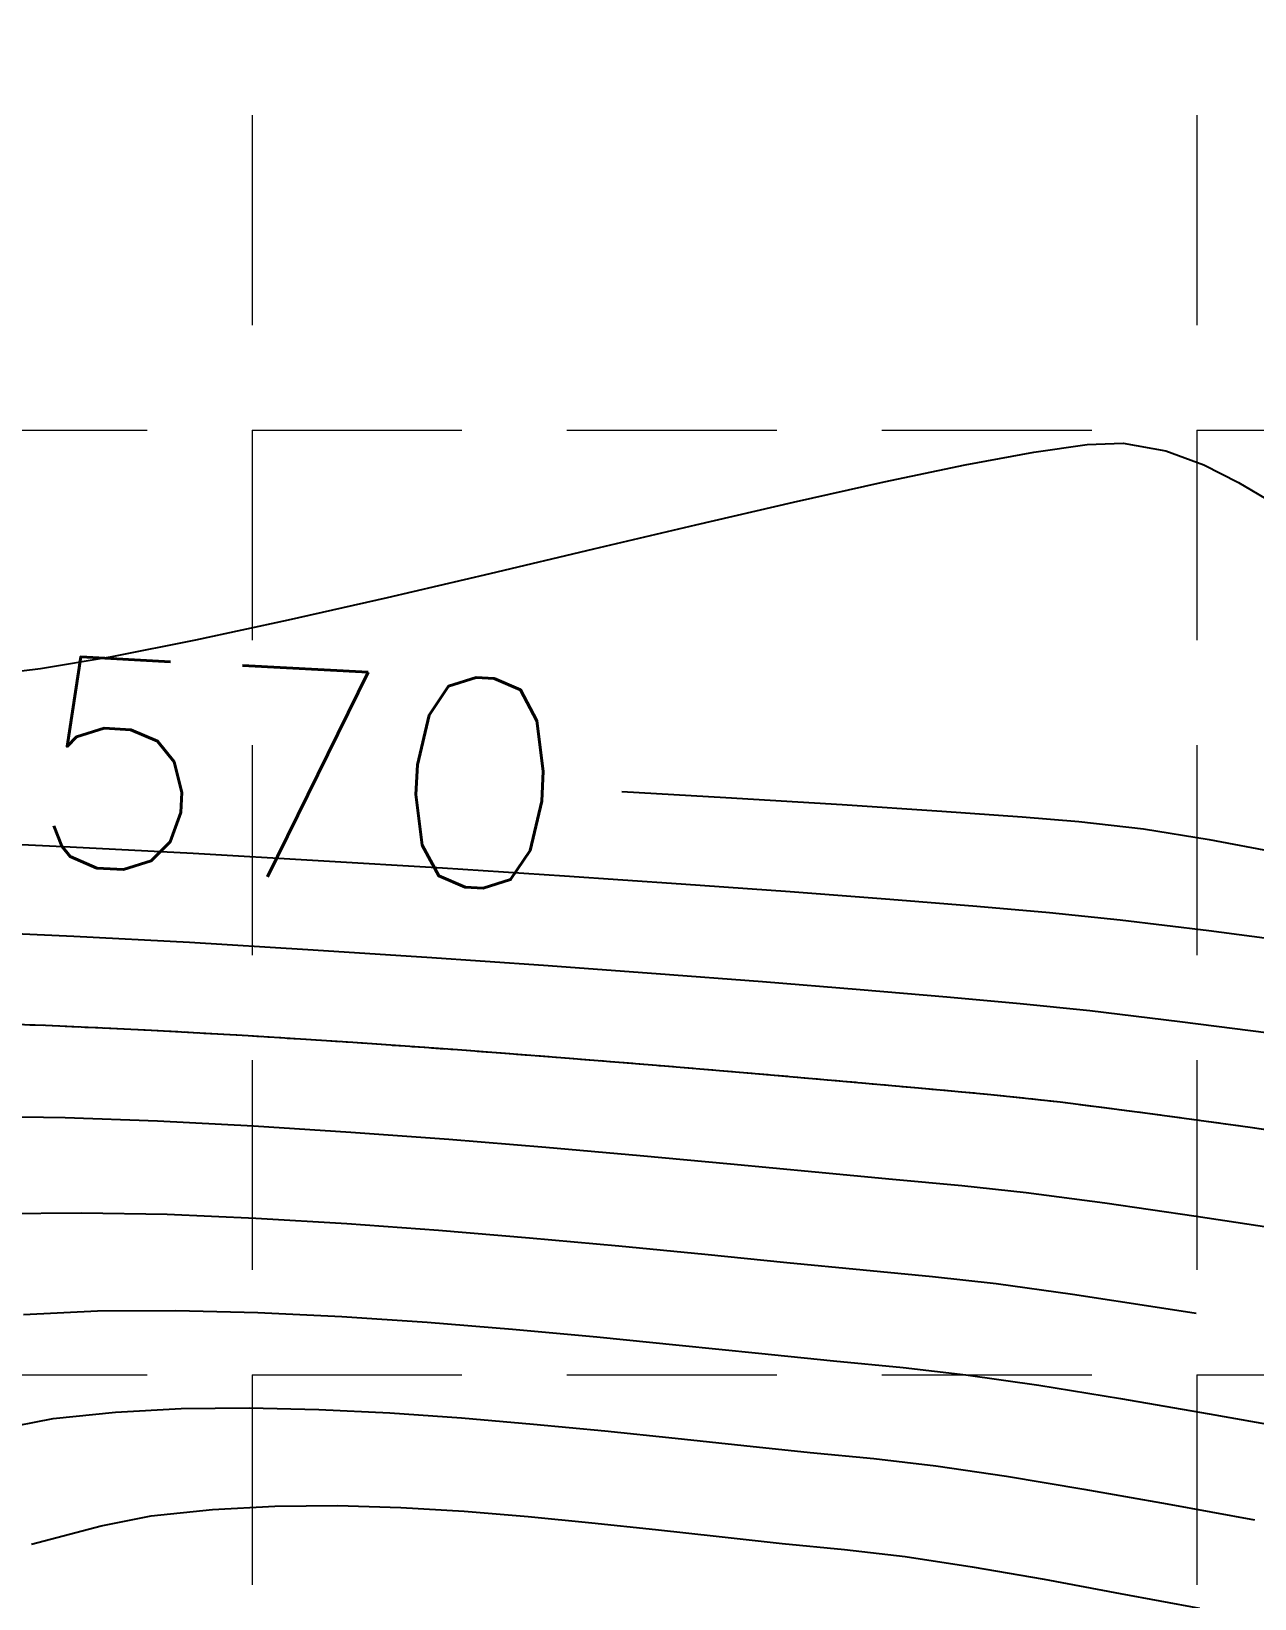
# Model space of a CAD drawing. Header units: inches. Extents: x 2547543 to 2548696, y 7125653 to 7126375.
# Drawn here: x 2548385.38 to 2548408.69, y 7125884.11 to 7125913.98 of the extents above; entities that cross this region are included whole.
import ezdxf

# ---------------------------------------------------------------- set-up
doc = ezdxf.new("R2010")
doc.units = ezdxf.units.IN
doc.header["$MEASUREMENT"] = 0
doc.linetypes.add('DASHED2', pattern=[0.375, 0.25, -0.125])
doc.linetypes.add('HIDDEN', pattern=[0.375, 0.25, -0.125])
for name, color, linetype in [('CONT-MJR', 6, 'Continuous'), ('CONT-MNR', 14, 'Continuous'), ('GRID', 254, 'HIDDEN'), ('V-100YR-LINE', 2, 'DASHED2')]:
    doc.layers.add(name, color=color, linetype=linetype)
doc.styles.add('L80', font='simplex', dxfattribs={"height": 3.2})

msp = doc.modelspace()

# ---------------------------------------------------------------- linework, layer by layer
at = {"layer": 'CONT-MJR', "color": 35}
for points, elevation in [([(2548396.628371548, 7125899.49506452), (2548398.61147582, 7125899.378830006)], 570), ([(2548407.822547776, 7125898.577970398), (2548409.094184017, 7125898.337297962)], 570), ([(2548384.789436511, 7125891.451975843), (2548386.333549989, 7125891.467678211)], 565), ([(2548386.333549989, 7125891.467678211), (2548387.964298226, 7125891.43674213)], 565), ([(2548391.388909556, 7125891.263868931), (2548393.134377939, 7125891.136388969)], 565), ([(2548393.134377939, 7125891.136388969), (2548394.86969166, 7125890.991184868)], 565), ([(2548403.761247432, 7125890.117398495), (2548405.215747307, 7125889.917668713)], 565), ([(2548405.215747307, 7125889.917668713), (2548406.872970284, 7125889.664765664)], 565), ([(2548406.872970284, 7125889.664765664), (2548407.569098481, 7125889.552299397)], 565)]:
    msp.add_lwpolyline(points, dxfattribs=dict(at, elevation=elevation))
at = {"layer": 'CONT-MJR', "color": 35, "extrusion": (-0.06119760659600517, -0.99812566991683, 0), "elevation": -7268498.986929527}
msp.add_lwpolyline([(2107534.084466066, 570.0000000000009), (2107536.301427462, 570.0000000000009)], dxfattribs=at)
at = {"layer": 'CONT-MJR', "color": 35, "extrusion": (-0.06477696717064971, -0.997899766772281, 0), "elevation": -7276010.869321586}
msp.add_lwpolyline([(2081454.446857838, 570.0000000000009), (2081456.354767925, 570.0000000000009)], dxfattribs=at)
at = {"layer": 'CONT-MJR', "color": 35, "extrusion": (-0.07026822189411838, -0.9975281334337589, 0), "elevation": -7287356.576160255}
msp.add_lwpolyline([(2041379.156154859, 570.0000000000009), (2041380.686941487, 570.0000000000009)], dxfattribs=at)
at = {"layer": 'CONT-MJR', "color": 35, "extrusion": (-0.08069283151612361, -0.9967390164641448, 0), "elevation": -7308299.527845515}
msp.add_lwpolyline([(1965084.982492317, 570.0000000000009), (1965086.068137758, 570.0000000000009)], dxfattribs=at)
at = {"layer": 'CONT-MJR', "color": 35, "extrusion": (-0.1169646796823523, -0.9931360751210303, 0), "elevation": -7375060.703464233}
msp.add_lwpolyline([(1697434.789355312, 570), (1697436.028872025, 570)], dxfattribs=at)
at = {"layer": 'CONT-MJR', "color": 35, "extrusion": (-0.1585812770072003, -0.9873459265033535, 0), "elevation": -7439856.700469879}
msp.add_lwpolyline([(1386124.716022567, 570.0000000000005), (1386125.986343489, 570.0000000000005)], dxfattribs=at)
at = {"layer": 'CONT-MJR', "color": 35, "extrusion": (-0.04151069819537239, -0.999138059496951, 0), "elevation": -7225534.705963178}
msp.add_lwpolyline([(2250390.676690722, 565.0000000000009), (2250392.371337049, 565.0000000000009)], dxfattribs=at)
at = {"layer": 'CONT-MJR', "color": 35, "extrusion": (-0.05911195850966044, -0.998251359308442, 0), "elevation": -7264071.046488914}
msp.add_lwpolyline([(2122708.044836087, 565.0000000000005), (2122709.779294722, 565.0000000000005)], dxfattribs=at)
at = {"layer": 'CONT-MJR', "color": 35, "extrusion": (-0.0911551619601992, -0.9958367016976276, 0), "elevation": -7328523.128403667}
msp.add_lwpolyline([(1888223.394244717, 565.0000000000005), (1888225.102317638, 565.0000000000005)], dxfattribs=at)
at = {"layer": 'CONT-MJR', "color": 35, "extrusion": (-0.09633831499725294, -0.9953486469893302, 0), "elevation": -7338254.033255395}
msp.add_lwpolyline([(1850046.762647064, 565.0000000000009), (1850048.412734534, 565.0000000000009)], dxfattribs=at)
at = {"layer": 'CONT-MJR', "color": 35, "extrusion": (-0.0988963126486902, -0.9950977436134063, 0), "elevation": -7342984.919872132}
msp.add_lwpolyline([(1831180.999404744, 565), (1831182.566753896, 565)], dxfattribs=at)
at = {"layer": 'CONT-MJR', "color": 35, "extrusion": (-0.09851530112933872, -0.9951355362177534, 0), "elevation": -7342283.256163916}
msp.add_lwpolyline([(1833993.92379256, 565.0000000000005), (1833995.383615336, 565.0000000000005)], dxfattribs=at)
at = {"layer": 'CONT-MJR', "color": 35, "extrusion": (-0.09445924088321571, -0.9955287297771807, 0), "elevation": -7334748.641463879}
msp.add_lwpolyline([(1863900.439243234, 565.0000000000009), (1863901.766759, 565.0000000000009)], dxfattribs=at)
at = {"layer": 'CONT-MJR', "color": 35, "extrusion": (-0.1104244704816138, -0.9938845186030695, 0), "elevation": -7363718.004858079}
msp.add_lwpolyline([(1745945.180844039, 565.0000000000005), (1745946.402529763, 565.0000000000005)], dxfattribs=at)
at = {"layer": 'CONT-MNR', "color": 35}
for points, elevation in [([(2548403.170959647, 7125905.718597067), (2548404.477928163, 7125905.961163295)], 571), ([(2548407.716987052, 7125905.719276391), (2548408.380132836, 7125905.379914205)], 571), ([(2548398.039215923, 7125904.573628727), (2548399.900555906, 7125905.006397756)], 571), ([(2548388.462275884, 7125898.317239996), (2548390.841599769, 7125898.180915673)], 569), ([(2548393.213964324, 7125898.03601338), (2548395.534320174, 7125897.886167355)], 569), ([(2548401.732841781, 7125897.443309352), (2548403.394669094, 7125897.310030853)], 569), ([(2548404.779240841, 7125897.189979848), (2548406.125356988, 7125897.049081462)], 569), ([(2548404.221188857, 7125895.455560509), (2548405.546395064, 7125895.317177817)], 568), ([(2548405.546395064, 7125895.317177817), (2548407.261034172, 7125895.111237687)], 568), ([(2548385.648591601, 7125895.038952524), (2548387.544643741, 7125894.952527954)], 567), ([(2548387.544643741, 7125894.952527954), (2548389.507406914, 7125894.843133232)], 567), ([(2548397.367574502, 7125894.272534691), (2548399.170396263, 7125894.120800607)], 567), ([(2548384.356596083, 7125893.307417814), (2548386.024538843, 7125893.280951097)], 566), ([(2548404.981766545, 7125893.579314953), (2548406.646548924, 7125893.367031257)], 567), ([(2548387.784703557, 7125893.217554378), (2548389.608780596, 7125893.123297887)], 566), ([(2548391.468460327, 7125893.004251856), (2548393.335433121, 7125892.866486513)], 566), ([(2548395.181389347, 7125892.716072091), (2548396.978019375, 7125892.559078817)], 566), ([(2548396.978019375, 7125892.559078817), (2548398.697013574, 7125892.401576925)], 566), ([(2548398.697013574, 7125892.401576925), (2548400.310062313, 7125892.249636643)], 566), ([(2548401.788855961, 7125892.109328201), (2548403.10508489, 7125891.986721832)], 566), ([(2548385.230049759, 7125889.530298929), (2548386.639254605, 7125889.596982324)], 564), ([(2548388.133500486, 7125889.607228447), (2548389.692062679, 7125889.569268307)], 564), ([(2548391.294216464, 7125889.491332918), (2548392.919237119, 7125889.381653292)], 564), ([(2548392.919237119, 7125889.381653292), (2548394.546399923, 7125889.248460437)], 564), ([(2548401.988980922, 7125888.517883155), (2548403.18494899, 7125888.381867034)], 564), ([(2548406.13162567, 7125887.927735191), (2548407.820359059, 7125887.635498269)], 564), ([(2548388.232524647, 7125887.734631216), (2548389.526656545, 7125887.748852639)], 563), ([(2548392.210178318, 7125887.653569832), (2548393.577248491, 7125887.558589473)], 563), ([(2548394.946311722, 7125887.44173239), (2548396.306208158, 7125887.310260516)], 563), ([(2548396.306208158, 7125887.310260516), (2548397.645777949, 7125887.171435787)], 563), ([(2548397.645777949, 7125887.171435787), (2548398.953861243, 7125887.032520138)], 563), ([(2548400.21929819, 7125886.900775502), (2548401.430928938, 7125886.783463816)], 563), ([(2548403.955602696, 7125886.449335093), (2548405.434514843, 7125886.201666138)], 563), ([(2548405.434514843, 7125886.201666138), (2548407.02075395, 7125885.918842198)], 563), ([(2548388.832643136, 7125885.815590235), (2548390.016212841, 7125885.877197468)], 562), ([(2548391.211896397, 7125885.886334904), (2548392.416855583, 7125885.8511569)], 562), ([(2548386.709176866, 7125885.504099598), (2548387.664025506, 7125885.69335885)], 562), ([(2548397.272684208, 7125885.430377606), (2548398.481448228, 7125885.295937746)], 562), ([(2548406.126571341, 7125884.214621342), (2548407.632834597, 7125883.931031463)], 562)]:
    msp.add_lwpolyline(points, dxfattribs=dict(at, elevation=elevation))
at = {"layer": 'CONT-MNR', "color": 35, "extrusion": (0.1381618530069377, -0.9904096639137209, 0), "elevation": -6705473.843194788}
msp.add_lwpolyline([(3508492.794448558, 571.0000000000009), (3508493.82440901, 571.0000000000009)], dxfattribs=at)
at = {"layer": 'CONT-MNR', "color": 35, "extrusion": (0.03458203300928354, -0.9994018626123052, 0), "elevation": -7033514.789549603}
msp.add_lwpolyline([(2793309.521494648, 571.0000000000009), (2793310.204052345, 571.0000000000009)], dxfattribs=at)
at = {"layer": 'CONT-MNR', "color": 35, "extrusion": (-0.175864969858173, -0.9844142991529451, 0), "elevation": -7463019.261968372}
msp.add_lwpolyline([(1255490.217550498, 571.0000000000009), (1255491.043831296, 571.0000000000009)], dxfattribs=at)
at = {"layer": 'CONT-MNR', "color": 35, "extrusion": (-0.3410718745220959, -0.9400372207577654, 0), "elevation": -7567806.804809793}
msp.add_lwpolyline([(-34848.68327673804, 571.0000000000009), (-34847.91370717296, 571.0000000000009)], dxfattribs=at)
at = {"layer": 'CONT-MNR', "color": 35, "extrusion": (0.2057661824557578, -0.9786011844247808, 0), "elevation": -6449044.584471895}
msp.add_lwpolyline([(3960139.201205575, 571.0000000000009), (3960140.777748349, 571.0000000000009)], dxfattribs=at)
at = {"layer": 'CONT-MNR', "color": 35, "extrusion": (0.2190233939974726, -0.975719607716186, 0), "elevation": -6394726.041982652}
msp.add_lwpolyline([(4047263.651079196, 571), (4047265.421666873, 571)], dxfattribs=at)
at = {"layer": 'CONT-MNR', "color": 35, "extrusion": (0.5109181163089522, 0.8596293843438066, 0), "elevation": 7427665.663791284}
msp.add_lwpolyline([(1450067.426831408, 571), (1450066.69097024, 571)], dxfattribs=at)
at = {"layer": 'CONT-MNR', "color": 35, "extrusion": (0.2299337940673571, -0.9732062732770429, 0), "elevation": -6349012.203878321}
msp.add_lwpolyline([(4118601.235791006, 571.0000000000009), (4118603.233348237, 571.0000000000009)], dxfattribs=at)
at = {"layer": 'CONT-MNR', "color": 35, "extrusion": (0.2302265944677613, -0.9731370485187464, 0), "elevation": -6347772.743491303}
msp.add_lwpolyline([(4120509.261044616, 571), (4120511.291265188, 571)], dxfattribs=at)
at = {"layer": 'CONT-MNR', "color": 35, "extrusion": (0.2275211531864227, -0.9737731382887497, 0), "elevation": -6359199.988555143}
msp.add_lwpolyline([(4102849.54560888, 571), (4102851.554580768, 571)], dxfattribs=at)
at = {"layer": 'CONT-MNR', "color": 35, "extrusion": (0.2214861230277182, -0.9751635233673123, 0), "elevation": -6384487.361582771}
msp.add_lwpolyline([(4063385.817522665, 571), (4063387.751388318, 571)], dxfattribs=at)
at = {"layer": 'CONT-MNR', "color": 35, "extrusion": (0.2111498034160812, -0.9774537127237025, 0), "elevation": -6427148.004644023}
msp.add_lwpolyline([(3995564.700310609, 571), (3995566.505347496, 571)], dxfattribs=at)
at = {"layer": 'CONT-MNR', "color": 35, "extrusion": (0.1944274323336235, -0.9809169045113629, 0), "elevation": -6494441.46962472}
msp.add_lwpolyline([(3885226.651814287, 571), (3885228.274578806, 571)], dxfattribs=at)
at = {"layer": 'CONT-MNR', "color": 35, "extrusion": (-0.1667966525137933, 0.985991316751924, 0), "elevation": 6601015.152204275}
msp.add_lwpolyline([(-3701262.59898352, 571), (-3701263.986629281, 571)], dxfattribs=at)
at = {"layer": 'CONT-MNR', "color": 35, "extrusion": (0.1171209342911309, -0.9931176600739575, 0), "elevation": -6778389.657803551}
msp.add_lwpolyline([(3365437.876645685, 571), (3365438.977792723, 571)], dxfattribs=at)
at = {"layer": 'CONT-MNR', "color": 35, "extrusion": (-0.0478905652892563, -0.9988525886016792, 0), "elevation": -7239765.756169216}
msp.add_lwpolyline([(2204196.508520883, 569), (2204198.769209252, 569)], dxfattribs=at)
at = {"layer": 'CONT-MNR', "color": 35, "extrusion": (-0.05293707910965394, -0.9985978498150987, 0), "elevation": -7250810.97922652}
msp.add_lwpolyline([(2167588.651454006, 569.0000000000009), (2167590.99597522, 569.0000000000009)], dxfattribs=at)
at = {"layer": 'CONT-MNR', "color": 35, "extrusion": (-0.06096565362137152, -0.9981398644871965, 0), "elevation": -7268007.357989575}
msp.add_lwpolyline([(2109215.449055941, 569), (2109217.825841638, 569)], dxfattribs=at)
at = {"layer": 'CONT-MNR', "color": 35, "extrusion": (-0.06783048968148457, -0.9976968601081042, 0), "elevation": -7282344.863475193}
msp.add_lwpolyline([(2059173.079865766, 569), (2059175.308295926, 569)], dxfattribs=at)
at = {"layer": 'CONT-MNR', "color": 35, "extrusion": (-0.07133016072726782, -0.997452759869169, 0), "elevation": -7289523.983980923}
msp.add_lwpolyline([(2033614.945815957, 569), (2033617.032321113, 569)], dxfattribs=at)
at = {"layer": 'CONT-MNR', "color": 35, "extrusion": (-0.07521883694180946, -0.9971670504830782, 0), "elevation": -7297397.94999455}
msp.add_lwpolyline([(2005178.622117012, 569.0000000000009), (2005180.521531463, 569.0000000000009)], dxfattribs=at)
at = {"layer": 'CONT-MNR', "color": 35, "extrusion": (-0.0863821349659688, -0.9962620773464788, 0), "elevation": -7319397.783035062}
msp.add_lwpolyline([(1923327.436701132, 569), (1923328.826467718, 569)], dxfattribs=at)
at = {"layer": 'CONT-MNR', "color": 35, "extrusion": (-0.1206525798254651, -0.9926947944768624, 0), "elevation": -7381312.680068544}
msp.add_lwpolyline([(1670031.632312485, 569.0000000000009), (1670033.331494475, 569.0000000000009)], dxfattribs=at)
at = {"layer": 'CONT-MNR', "color": 35, "extrusion": (-0.04484433983319282, -0.9989939865609428, 0), "elevation": -7233008.68493491}
msp.add_lwpolyline([(2226264.232879811, 568.0000000000009), (2226266.345053061, 568.0000000000009)], dxfattribs=at)
at = {"layer": 'CONT-MNR', "color": 35, "extrusion": (-0.05289824244557222, -0.9985999078440622, 0), "elevation": -7250724.97489081}
msp.add_lwpolyline([(2167870.801951633, 568), (2167873.009007231, 568)], dxfattribs=at)
at = {"layer": 'CONT-MNR', "color": 35, "extrusion": (-0.05936672208514626, -0.9982362407310532, 0), "elevation": -7264617.71908398}
msp.add_lwpolyline([(2120852.526758642, 568.0000000000009), (2120854.785406741, 568.0000000000009)], dxfattribs=at)
at = {"layer": 'CONT-MNR', "color": 35, "extrusion": (-0.1302177994422152, -0.9914854132605416, 0), "elevation": -7397070.83467191}
msp.add_lwpolyline([(1598790.566675121, 569), (1598792.559254232, 569)], dxfattribs=at)
at = {"layer": 'CONT-MNR', "color": 35, "extrusion": (-0.06473006774204995, -0.9979028100622374, 0), "elevation": -7275909.626573905}
msp.add_lwpolyline([(2081786.427840453, 568.0000000000009), (2081788.694739554, 568.0000000000009)], dxfattribs=at)
at = {"layer": 'CONT-MNR', "color": 35, "extrusion": (-0.06931404621180214, -0.997594889219942, 0), "elevation": -7285397.192809682}
msp.add_lwpolyline([(2048339.036052642, 568.0000000000009), (2048341.267827619, 568.0000000000009)], dxfattribs=at)
at = {"layer": 'CONT-MNR', "color": 35, "extrusion": (-0.07335831135610853, -0.9973056493146824, 0), "elevation": -7293642.484902436}
msp.add_lwpolyline([(2018785.156699721, 568.0000000000005), (2018787.309952707, 568.0000000000005)], dxfattribs=at)
at = {"layer": 'CONT-MNR', "color": 35, "extrusion": (-0.07706007784236227, -0.9970264512052471, 0), "elevation": -7301086.519868289}
msp.add_lwpolyline([(1991697.399154135, 568), (1991699.430471509, 568)], dxfattribs=at)
at = {"layer": 'CONT-MNR', "color": 35, "extrusion": (-0.08061105347784062, -0.9967456335781927, 0), "elevation": -7308134.746560885}
msp.add_lwpolyline([(1965679.912410077, 568), (1965681.778367254, 568)], dxfattribs=at)
at = {"layer": 'CONT-MNR', "color": 35, "extrusion": (-0.0842456174825093, -0.9964450190226206, 0), "elevation": -7315254.925749824}
msp.add_lwpolyline([(1939016.167799659, 568), (1939017.82496476, 568)], dxfattribs=at)
at = {"layer": 'CONT-MNR', "color": 35, "extrusion": (-0.08833834246084106, -0.9960905266346385, 0), "elevation": -7323158.761892683}
msp.add_lwpolyline([(1908950.10473104, 568.0000000000009), (1908951.509668489, 568.0000000000009)], dxfattribs=at)
at = {"layer": 'CONT-MNR', "color": 35, "extrusion": (-0.03261400211590568, -0.9994680219326598, 0), "elevation": -7205217.274016943}
msp.add_lwpolyline([(2314624.210043795, 567), (2314626.007441307, 567)], dxfattribs=at)
at = {"layer": 'CONT-MNR', "color": 35, "extrusion": (-0.1277869361700502, -0.9918016429429182, 0), "elevation": -7393127.634765516}
msp.add_lwpolyline([(1616918.204647152, 568.0000000000009), (1616920.267134937, 568.0000000000009)], dxfattribs=at)
at = {"layer": 'CONT-MNR', "color": 35, "extrusion": (-0.0637448866198261, -0.997966226597787, 0), "elevation": -7273849.187947109}
msp.add_lwpolyline([(2088967.301767939, 567), (2088969.302411229, 567)], dxfattribs=at)
at = {"layer": 'CONT-MNR', "color": 35, "extrusion": (-0.07033041223707302, -0.9975237506518646, 0), "elevation": -7287478.648474528}
msp.add_lwpolyline([(2040913.938274521, 567.0000000000005), (2040915.940718997, 567.0000000000005)], dxfattribs=at)
at = {"layer": 'CONT-MNR', "color": 35, "extrusion": (-0.07574251748812438, -0.9971274096345769, 0), "elevation": -7298446.538020712}
msp.add_lwpolyline([(2001339.816399626, 567.0000000000009), (2001341.787559603, 567.0000000000009)], dxfattribs=at)
at = {"layer": 'CONT-MNR', "color": 35, "extrusion": (-0.08020673015795159, -0.9967782503833887, 0), "elevation": -7307335.045390424}
msp.add_lwpolyline([(1968640.483528596, 567), (1968642.390281263, 567)], dxfattribs=at)
at = {"layer": 'CONT-MNR', "color": 35, "extrusion": (-0.08680505974515507, -0.996225316684253, 0), "elevation": -7320210.069393792}
msp.add_lwpolyline([(1920216.105672158, 567), (1920217.784142016, 567)], dxfattribs=at)
at = {"layer": 'CONT-MNR', "color": 35, "extrusion": (-0.08902331385262467, -0.9960295425290844, 0), "elevation": -7324468.004157418}
msp.add_lwpolyline([(1903911.829540377, 567), (1903913.344100668, 567)], dxfattribs=at)
at = {"layer": 'CONT-MNR', "color": 35, "extrusion": (-0.09042314947029047, -0.9959034361020518, 0), "elevation": -7327136.727524988}
msp.add_lwpolyline([(1893616.894180218, 567), (1893618.211636917, 567)], dxfattribs=at)
at = {"layer": 'CONT-MNR', "color": 35, "extrusion": (-0.1069389916759642, -0.994265584267769, 0), "elevation": -7357554.602199644}
msp.add_lwpolyline([(1771754.167749986, 567), (1771755.493984839, 567)], dxfattribs=at)
at = {"layer": 'CONT-MNR', "color": 35, "extrusion": (-0.1373391916462033, -0.9905240766573862, 0), "elevation": -7408365.056560472}
msp.add_lwpolyline([(1545593.705735305, 567), (1545595.681749183, 567)], dxfattribs=at)
at = {"layer": 'CONT-MNR', "color": 35, "extrusion": (-0.03599415259913598, -0.9993520005376835, 0), "elevation": -7213002.701385272}
msp.add_lwpolyline([(2290244.181605456, 566), (2290245.942911495, 566)], dxfattribs=at)
at = {"layer": 'CONT-MNR', "color": 35, "extrusion": (-0.06388350675477136, -0.9979573625985798, 0), "elevation": -7274137.572272044}
msp.add_lwpolyline([(2087957.131376332, 566.0000000000009), (2087958.994862489, 566.0000000000009)], dxfattribs=at)
at = {"layer": 'CONT-MNR', "color": 35, "extrusion": (-0.1438019457887693, -0.9896064876441362, 0), "elevation": -7418296.153607716}
msp.add_lwpolyline([(1497204.394889654, 567), (1497206.614105611, 567)], dxfattribs=at)
at = {"layer": 'CONT-MNR', "color": 35, "extrusion": (-0.08121403623614179, -0.9966966842115181, 0), "elevation": -7309319.100761426}
msp.add_lwpolyline([(1961252.666019224, 566), (1961254.518093436, 566)], dxfattribs=at)
at = {"layer": 'CONT-MNR', "color": 35, "extrusion": (-0.09445613063151209, -0.9955290248838167, 0), "elevation": -7334744.595296547}
msp.add_lwpolyline([(1863922.266492192, 566), (1863923.751927184, 566)], dxfattribs=at)
at = {"layer": 'CONT-MNR', "color": 35, "extrusion": (-0.1081695681613195, -0.9941324582387367, 0), "elevation": -7359740.18128149}
msp.add_lwpolyline([(1762645.584473363, 566), (1762646.816934985, 566)], dxfattribs=at)
at = {"layer": 'CONT-MNR', "color": 35, "extrusion": (-0.1302201500501327, -0.991485104538097, 0), "elevation": -7397069.223484434}
msp.add_lwpolyline([(1598770.227456023, 566.0000000000009), (1598771.743466377, 566.0000000000009)], dxfattribs=at)
at = {"layer": 'CONT-MNR', "color": 35, "extrusion": (-0.1428608581341335, -0.989742782349626, 0), "elevation": -7416867.278559342}
msp.add_lwpolyline([(1504255.283175975, 566), (1504257.040252842, 566)], dxfattribs=at)
at = {"layer": 'CONT-MNR', "color": 35, "extrusion": (-0.1504202992558237, -0.9886221389245684, 0), "elevation": -7428146.232206848}
msp.add_lwpolyline([(1447533.427546923, 566.0000000000009), (1447535.382881947, 566.0000000000009)], dxfattribs=at)
at = {"layer": 'CONT-MNR', "color": 35, "extrusion": (0.006856891167878991, -0.9999764912454252, 0), "elevation": -7108248.066353617}
msp.add_lwpolyline([(2597188.17929937, 564.0000000000009), (2597189.673580381, 564.0000000000009)], dxfattribs=at)
at = {"layer": 'CONT-MNR', "color": 35, "extrusion": (-0.04858668685118385, -0.998818969513908, 0), "elevation": -7241291.488389514}
msp.add_lwpolyline([(2199156.601107755, 564.0000000000009), (2199158.205155969, 564.0000000000009)], dxfattribs=at)
at = {"layer": 'CONT-MNR', "color": 35, "extrusion": (-0.09191124127327902, -0.9957672035810404, 0), "elevation": -7329952.915981324}
msp.add_lwpolyline([(1882658.385087913, 564.0000000000009), (1882660.000505879, 564.0000000000009)], dxfattribs=at)
at = {"layer": 'CONT-MNR', "color": 35, "extrusion": (-0.09862404684808145, -0.9951247647321956, 0), "elevation": -7342481.85590689}
msp.add_lwpolyline([(1833188.103737868, 564.0000000000009), (1833189.68069886, 564.0000000000009)], dxfattribs=at)
at = {"layer": 'CONT-MNR', "color": 35, "extrusion": (-0.1017369806968789, -0.9948113322427942, 0), "elevation": -7348181.364331856}
msp.add_lwpolyline([(1810208.509158186, 564), (1810210.0262709, 564)], dxfattribs=at)
at = {"layer": 'CONT-MNR', "color": 35, "extrusion": (-0.100942909949983, -0.9948922197559038, 0), "elevation": -7346734.150472056}
msp.add_lwpolyline([(1816074.619781169, 564.0000000000005), (1816076.055599196, 564.0000000000005)], dxfattribs=at)
at = {"layer": 'CONT-MNR', "color": 35, "extrusion": (-0.0954874956161078, -0.9954306295171772, 0), "elevation": -7336668.216976554}
msp.add_lwpolyline([(1856322.814447738, 564.0000000000005), (1856324.147541865, 564.0000000000005)], dxfattribs=at)
at = {"layer": 'CONT-MNR', "color": 35, "extrusion": (-0.1430140399960382, -0.9897206597641638, 0), "elevation": -7417096.385725559}
msp.add_lwpolyline([(1503105.195501175, 564), (1503106.60116122, 564)], dxfattribs=at)
at = {"layer": 'CONT-MNR', "color": 35, "extrusion": (-0.1606059612921145, -0.9870186042813154, 0), "elevation": -7442673.173230724}
msp.add_lwpolyline([(1370862.60656175, 564), (1370864.182485331, 564)], dxfattribs=at)
at = {"layer": 'CONT-MNR', "color": 35, "extrusion": (0.1031135051123956, -0.9946695959279322, 0), "elevation": -6825130.694426052}
msp.add_lwpolyline([(3269577.111218133, 563), (3269578.307300861, 563)], dxfattribs=at)
at = {"layer": 'CONT-MNR', "color": 35, "extrusion": (0.05215011329508287, -0.9986392570309411, 0), "elevation": -6983292.497952}
msp.add_lwpolyline([(2916535.134644592, 563.0000000000009), (2916536.383843867, 563.0000000000009)], dxfattribs=at)
at = {"layer": 'CONT-MNR', "color": 35, "extrusion": (-0.02213732885432668, -0.9997549393082265, 0), "elevation": -7180556.010871925}
msp.add_lwpolyline([(2390016.896080865, 563.0000000000009), (2390018.226011286, 563.0000000000009)], dxfattribs=at)
at = {"layer": 'CONT-MNR', "color": 35, "extrusion": (-0.04857311741971587, -0.9988196294948006, 0), "elevation": -7241259.820016677}
msp.add_lwpolyline([(2199256.229943913, 563.0000000000009), (2199257.585461192, 563.0000000000009)], dxfattribs=at)
at = {"layer": 'CONT-MNR', "color": 35, "extrusion": (-0.1750489789350732, -0.9845597264634526, 0), "elevation": -7461958.168079485}
msp.add_lwpolyline([(1261680.351930004, 564.0000000000009), (1261682.171030688, 564.0000000000009)], dxfattribs=at)
at = {"layer": 'CONT-MNR', "color": 35, "extrusion": (0.1888471455448287, -0.9820064946931718, 0), "elevation": -6516412.467582678}
msp.add_lwpolyline([(3848233.861980027, 563.0000000000009), (3848234.924550633, 563.0000000000009)], dxfattribs=at)
at = {"layer": 'CONT-MNR', "color": 35, "extrusion": (-0.085046262398547, -0.9963770035744691, 0), "elevation": -7316801.842301418}
msp.add_lwpolyline([(1933130.653296932, 563.0000000000009), (1933132.02733831, 563.0000000000009)], dxfattribs=at)
at = {"layer": 'CONT-MNR', "color": 35, "extrusion": (-0.103550322979472, -0.9946242157774198, 0), "elevation": -7351467.336191711}
msp.add_lwpolyline([(1796811.407239544, 563.0000000000009), (1796812.679515975, 563.0000000000009)], dxfattribs=at)
at = {"layer": 'CONT-MNR', "color": 35, "extrusion": (-0.1140390233604527, -0.9934762710558286, 0), "elevation": -7370016.639915162}
msp.add_lwpolyline([(1719147.181389248, 563), (1719148.370024567, 563)], dxfattribs=at)
at = {"layer": 'CONT-MNR', "color": 35, "extrusion": (-0.1461866728693676, -0.9892570225555058, 0), "elevation": -7421875.907334555}
msp.add_lwpolyline([(1479315.519729106, 563), (1479316.878114988, 563)], dxfattribs=at)
at = {"layer": 'CONT-MNR', "color": 35, "extrusion": (0.00764179610654155, -0.9999708010498438, 0), "elevation": -7106203.53190708}
msp.add_lwpolyline([(2602770.172851807, 562.0000000000009), (2602771.368570277, 562.0000000000009)], dxfattribs=at)
at = {"layer": 'CONT-MNR', "color": 35, "extrusion": (-0.05878810260206441, -0.9982704838832255, 0), "elevation": -7263376.671603457}
msp.add_lwpolyline([(2125067.622550355, 562), (2125068.836045709, 562)], dxfattribs=at)
at = {"layer": 'CONT-MNR', "color": 35, "extrusion": (-0.1795570636717761, -0.9837475595322053, 0), "elevation": -7467657.363853038}
msp.add_lwpolyline([(1227486.035714075, 563), (1227487.729007886, 563)], dxfattribs=at)
at = {"layer": 'CONT-MNR', "color": 35, "extrusion": (0.1040273637716532, -0.9945744354178425, 0), "elevation": -6822121.689767683}
msp.add_lwpolyline([(3275848.325392221, 562), (3275849.500384851, 562)], dxfattribs=at)
at = {"layer": 'CONT-MNR', "color": 35, "extrusion": (-0.08149441467347336, -0.9966737983799053, 0), "elevation": -7309863.494084395}
msp.add_lwpolyline([(1959197.266580968, 562.0000000000009), (1959198.485631559, 562.0000000000009)], dxfattribs=at)
at = {"layer": 'CONT-MNR', "color": 35, "extrusion": (-0.09757657268339136, -0.9952280203367281, 0), "elevation": -7340544.733570147}
msp.add_lwpolyline([(1840914.452847883, 562), (1840915.674434016, 562)], dxfattribs=at)
at = {"layer": 'CONT-MNR', "color": 35, "extrusion": (-0.1072288867479416, -0.9942343616304946, 0), "elevation": -7358061.954464938}
msp.add_lwpolyline([(1769602.153077597, 562), (1769603.373795309, 562)], dxfattribs=at)
at = {"layer": 'CONT-MNR', "color": 35, "extrusion": (0.2562734856684379, -0.9666043143620605, 0), "elevation": -6234827.727120863}
msp.add_lwpolyline([(4289455.728144582, 562.0000000000009), (4289457.104363091, 562.0000000000009)], dxfattribs=at)
at = {"layer": 'CONT-MNR', "color": 35, "extrusion": (-0.1074738307473046, -0.9942079137205154, 0), "elevation": -7358497.70055782}
msp.add_lwpolyline([(1767791.747348853, 562.0000000000009), (1767792.955356057, 562.0000000000009)], dxfattribs=at)
at = {"layer": 'CONT-MNR', "color": 35, "extrusion": (-0.09786655349877499, -0.995199546677083, 0), "elevation": -7341080.780843806}
msp.add_lwpolyline([(1838780.386899678, 562), (1838781.583060195, 562)], dxfattribs=at)
at = {"layer": 'CONT-MNR', "color": 35, "extrusion": (-0.1152402109481902, -0.9933376534595962, 0), "elevation": -7372088.187611557}
msp.add_lwpolyline([(1710234.046893541, 562.0000000000009), (1710235.208155958, 562.0000000000009)], dxfattribs=at)
at = {"layer": 'CONT-MNR', "color": 35, "extrusion": (-0.150145771602041, -0.9886638697100384, 0), "elevation": -7427736.74399657}
msp.add_lwpolyline([(1449591.520057031, 562), (1449592.809530333, 562)], dxfattribs=at)
at = {"layer": 'CONT-MNR', "color": 35, "extrusion": (-0.1710114602343503, -0.9852690396376591, 0), "elevation": -7456719.766044943}
msp.add_lwpolyline([(1292254.921535797, 562.0000000000005), (1292256.316168666, 562.0000000000005)], dxfattribs=at)
at = {"layer": 'CONT-MNR', "color": 35, "extrusion": (-0.1819232354985445, -0.9833127357996241, 0), "elevation": -7470586.989980842}
msp.add_lwpolyline([(1209514.81228308, 562.0000000000009), (1209516.28813547, 562.0000000000009)], dxfattribs=at)
at = {"layer": 'GRID', "color": 252, "linetype": 'HIDDEN', "lineweight": 0, "ltscale": 16}
for p, q in [((2548389.58331359, 7126356.376313465), (2548389.58331359, 7125726.296813901)), ((2548407.58331359, 7126356.376313465), (2548407.58331359, 7125726.296813901)), ((2547561.583313602, 7125906.376313471), (2548677.583313586, 7125906.376313471)), ((2547561.583313602, 7125888.376313471), (2548677.583313586, 7125888.376313471))]:
    msp.add_line(p, q, dxfattribs=at)
at = {"layer": 'V-100YR-LINE', "color": 5}
for p, q in [((2548383.852150267, 7125895.09757285, 567), (2548385.648591601, 7125895.038952524, 567)), ((2548385.648591601, 7125895.038952524, 567), (2548387.544643741, 7125894.952527954, 567)), ((2548387.544643741, 7125894.952527954, 567), (2548389.507406914, 7125894.843133232, 567)), ((2548389.507406914, 7125894.843133232, 567), (2548391.503981349, 7125894.715602452, 567)), ((2548391.503981349, 7125894.715602452, 567), (2548393.501467273, 7125894.574769706, 567)), ((2548393.501467273, 7125894.574769706, 567), (2548395.466964914, 7125894.425469087, 567)), ((2548395.466964914, 7125894.425469087, 567), (2548397.367574502, 7125894.272534691, 567)), ((2548397.367574502, 7125894.272534691, 567), (2548399.170396263, 7125894.120800607, 567)), ((2548399.170396263, 7125894.120800607, 567), (2548400.842530427, 7125893.975100931, 567)), ((2548400.842530427, 7125893.975100931, 567), (2548402.351077221, 7125893.840269755, 567)), ((2548402.351077221, 7125893.840269755, 567), (2548403.663136873, 7125893.721141171, 567)), ((2548403.663136873, 7125893.721141171, 567), (2548404.981766545, 7125893.579314953, 567)), ((2548404.981766545, 7125893.579314953, 567), (2548406.646548924, 7125893.367031257, 567)), ((2548406.646548924, 7125893.367031257, 567), (2548408.603838247, 7125893.095647108, 567)), ((2548408.603838247, 7125893.095647108, 567), (2548410.799988755, 7125892.776519535, 567))]:
    msp.add_line(p, q, dxfattribs=at)

# ---------------------------------------------------------------- texts
at = {"layer": 'CONT-MJR', "color": 35, "insert": (2548385.463371302, 7125902.100450115, 570), "char_height": 4, "width": 15.04761904761904, "attachment_point": 1, "rotation": 357.0096530850415, "style": 'L80'}
msp.add_mtext('\\Fsimplex.shx;\\W1.0000000000;\\T1.0000000000;\\o\\l570', dxfattribs=at)

doc.saveas('drawing.dxf')
